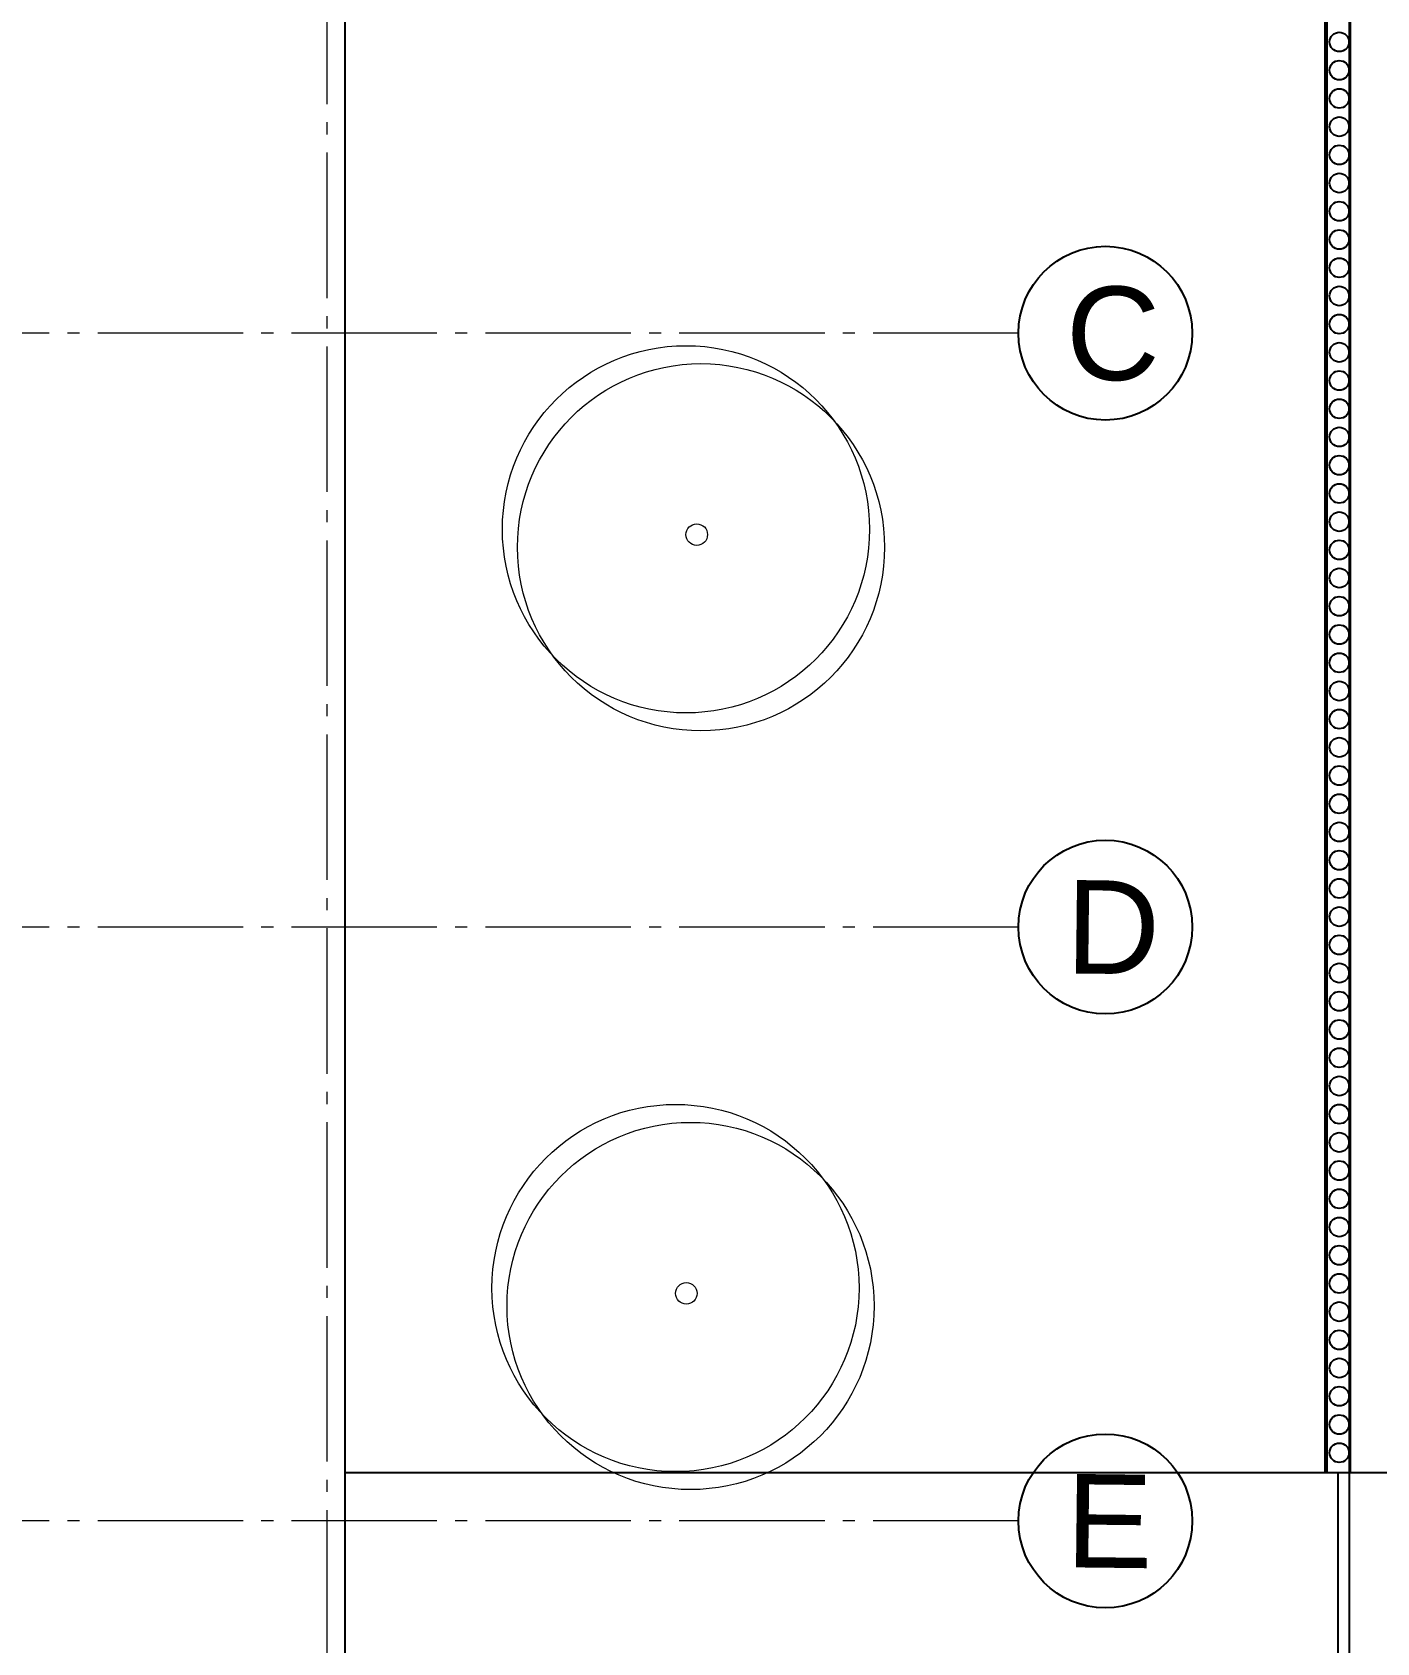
# Model space of a CAD drawing. Header units: metres. Extents: x 0 to 570, y -16 to 122.
# Drawn here: x 546.37 to 557.47, y 50.58 to 63.87 of the extents above; entities that cross this region are included whole.
import ezdxf

# ---------------------------------------------------------------- set-up
doc = ezdxf.new("R2010")
doc.units = ezdxf.units.M
doc.linetypes.add('ACAD_ISO04W100', pattern=[30, 24, -3, 0, -3])
for name, color, linetype, lineweight in [('ARQ- ARBOLES', 85, 'Continuous', 13), ('ARQ-ZONAS VERDES', 82, 'Continuous', 13), ('ejes estructurales', 252, 'ACAD_ISO04W100', 18)]:
    doc.layers.add(name, color=color, linetype=linetype, lineweight=lineweight)
for name, color, linetype in [('ARQ-MOBILIARIO URBANO', 252, 'Continuous'), ('ARQ-MUROS BAJOS', 252, 'Continuous'), ('ARQ-MUROS MAMPOSTERIA', 7, 'Continuous'), ('ARQ-PUERTAS', 252, 'Continuous'), ('ARQ-SUELO', 252, 'Continuous'), ('estructura ejes', 7, 'ACAD_ISO04W100')]:
    doc.layers.add(name, color=color, linetype=linetype)
doc.styles.get("Standard").update_dxf_attribs({"font": 'arial.ttf'})

# ---------------------------------------------------------------- blocks, each defined once
blk = doc.blocks.new('ARBOL')
at = {"layer": 'ARQ- ARBOLES'}
for centre, radius in [((128.732, 225.111), 1.515), ((128.856, 224.963), 1.515), ((128.821, 225.067), 0.0892)]:
    blk.add_circle(centre, radius, dxfattribs=at)
blk = doc.blocks.new('reja')
at = {"layer": 'ARQ-MOBILIARIO URBANO'}
for points in [[(132.436, 234.341), (132.442, 285.041), (87.754, 285.041), (87.754, 279.341)], [(132.236, 234.341), (132.242, 284.841), (87.954, 284.841), (87.954, 279.341)], [(132.25, 258.241), (132.25, 234.341)], [(132.442, 258.241), (132.442, 234.341)]]:
    blk.add_lwpolyline(points, dxfattribs=at)
for centre in [(132.353, 246.143), (132.353, 245.91), (132.353, 245.677), (132.353, 245.444), (132.353, 245.211), (132.353, 244.979), (132.353, 244.746), (132.353, 244.513), (132.353, 244.28), (132.353, 244.047), (132.353, 243.815), (132.353, 243.582), (132.353, 243.349), (132.353, 243.116), (132.353, 242.884), (132.353, 242.651), (132.353, 242.418), (132.353, 242.185), (132.353, 241.952), (132.353, 241.72), (132.353, 241.487), (132.353, 241.254), (132.353, 241.021), (132.353, 240.788), (132.353, 240.556), (132.353, 240.323), (132.353, 240.09), (132.353, 239.857), (132.353, 239.625), (132.353, 239.392), (132.353, 239.159), (132.353, 238.926), (132.353, 238.693), (132.353, 238.461), (132.353, 238.228), (132.353, 237.995), (132.353, 237.762), (132.353, 237.529), (132.353, 237.297), (132.353, 237.064), (132.353, 236.831), (132.353, 236.598), (132.353, 236.365), (132.353, 236.133), (132.353, 235.9), (132.353, 235.667), (132.353, 235.434), (132.353, 235.202), (132.353, 234.969), (132.353, 234.736), (132.353, 234.503)]:
    blk.add_circle(centre, 0.08, dxfattribs=at)

msp = doc.modelspace()

# ---------------------------------------------------------------- linework, layer by layer
at = {"layer": 'ARQ-MUROS BAJOS'}
msp.add_lwpolyline([(512.856, 72.788), (548.948, 72.788), (548.948, 40.188), (512.856, 40.188)], dxfattribs=at)
at = {"layer": 'ARQ-PUERTAS'}
for p, q in [((557.143, 51.989), (557.143, 45.338)), ((557.238, 51.989), (557.238, 48.629))]:
    msp.add_line(p, q, dxfattribs=at)
at = {"layer": 'ARQ-SUELO'}
msp.add_lwpolyline([(548.948, 51.989), (568.493, 51.989)], dxfattribs=at)
at = {"layer": 'ejes estructurales', "color": 252, "linetype": 'Continuous', "lineweight": 25}
for centre in [(555.225, 61.388), (555.225, 56.488), (555.225, 51.588)]:
    msp.add_circle(centre, 0.717, dxfattribs=at)
at = {"layer": 'estructura ejes', "color": 252, "lineweight": 20, "ltscale": 0.05}
for p, q in [((548.798, 77.278), (548.798, 40.188)), ((554.508, 61.388), (483.848, 61.388)), ((554.508, 56.488), (483.848, 56.488)), ((554.508, 51.588), (483.848, 51.588))]:
    msp.add_line(p, q, dxfattribs=at)

# ---------------------------------------------------------------- block references
at = {"layer": 'ARQ-MUROS MAMPOSTERIA'}
msp.add_blockref('reja', (424.803, -182.352), dxfattribs=at)
at = {"layer": 'ARQ-ZONAS VERDES'}
for p in [(423.031, -165.341), (422.945, -171.601)]:
    msp.add_blockref('ARBOL', p, dxfattribs=at)

# ---------------------------------------------------------------- texts
at = {"layer": 'ejes estructurales', "color": 252, "char_height": 0.771, "attachment_point": 1, "rotation": 359.3502}
for s, insert in [('C', (554.903, 61.777)), ('D', (554.903, 56.877)), ('E', (554.903, 51.977))]:
    msp.add_mtext_dynamic_manual_height_columns(s, width=1.6573, gutter_width=124.494, heights=[0], dxfattribs=dict(at, insert=insert))

doc.saveas('drawing.dxf')
